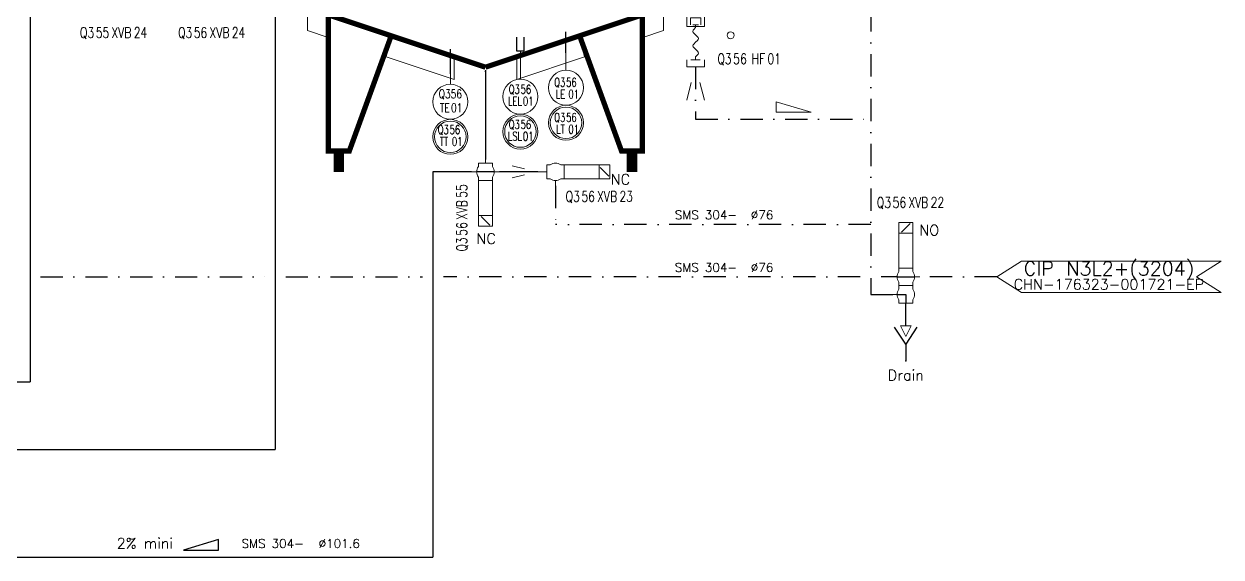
# Model space of a CAD drawing. Header units: inches. Extents: x 14952 to 16573, y 22099 to 23546.
# Drawn here: x 16231.4 to 16573.2, y 22999.9 to 23152.1 of the extents above; entities that cross this region are included whole.
import ezdxf
from ezdxf.enums import TextEntityAlignment as Align

# ---------------------------------------------------------------- set-up
doc = ezdxf.new("R2010")
doc.units = ezdxf.units.IN
doc.header["$MEASUREMENT"] = 0
doc.linetypes.add('DASHDOT2', pattern=[12.7, 6.35, -3.175, 0, -3.175])
for name, color, linetype, lineweight in [('19 Pipe Process', 30, 'Continuous', 30), ('31 Equipment', 7, 'Continuous', 9), ('33 Instruments Labels', 7, 'Continuous', 9)]:
    doc.layers.add(name, color=color, linetype=linetype, lineweight=lineweight)
for name, color, linetype in [('CUVERIE', 7, 'Continuous'), ('MATERIEL-DIVERS', 7, 'Continuous'), ('POMPES-PROCESS', 7, 'Continuous'), ('REPERES', 7, 'Continuous'), ('techn-data', 7, 'Continuous'), ('TEXTES', 7, 'Continuous'), ('TUYAUTERIE-EGOUT', 32, 'Continuous'), ('TUYAUTERIE-NEP', 4, 'DASHDOT2'), ('TXT_FR', 7, 'Continuous'), ('VANNES', 7, 'Continuous')]:
    doc.layers.add(name, color=color, linetype=linetype)
doc.layers.get('REPERES').off()
doc.styles.add('ROMANS', font='ROMANS.SHX')
doc.styles.add('USER1', font='TXT.SHX', dxfattribs={"bigfont": 'gbcbig.shx'})

# ---------------------------------------------------------------- blocks, each defined once
blk = doc.blocks.new('EGOUT')
at = {"color": 7}
for p, q in [((-3.2, 9.61), (0, 4.81)), ((0, 4.81), (3.2, 9.61)), ((0, 4.81), (0, 0))]:
    blk.add_line(p, q, dxfattribs=at)
at = {"color": 7, "extrusion": (0, -1, 0)}
blk.add_point((0, 0), dxfattribs=at)
at = {"layer": 'POMPES-PROCESS', "style": 'ROMANS'}
blk.add_attdef('EGOUT', text='', height=3, dxfattribs=at).set_placement((0, -4), align=Align.MIDDLE)
blk = doc.blocks.new('APV-VLV-SSEAT-SW44-4')
at = {"layer": '31 Equipment', "ltscale": 38}
for p, q in [((1.25, 20.25), (-1.25, 17.75)), ((-2, 7.5), (-2, 6.5)), ((2, 7.5), (2, 6.5)), ((-4, 5), (-2.5, 5)), ((-2, 2.5), (-2, 3.5)), ((2, 2.5), (2, 3.5)), ((-2.5, 0), (-4, 0)), ((-2, 2.5), (2, 2.5)), ((-2, 2.5), (-2, 1.5)), ((2, 2.5), (2, 1.5)), ((-2, -1.5), (-2, -2.5)), ((-2, -2.5), (2, -2.5)), ((0, -2.5), (0, -5)), ((2, -1.5), (2, -2.5))]:
    blk.add_line(p, q, dxfattribs=at)
at = {"layer": '31 Equipment', "lineweight": 30}
for p, q in [((-2.5, 5), (2.5, 5)), ((-2.5, 0), (0, 0)), ((0, 0), (0, -2.5))]:
    blk.add_line(p, q, dxfattribs=at)
at = {"layer": '31 Equipment'}
blk.add_line((2.5, 5), (4, 5), dxfattribs=at)
at = {"layer": '31 Equipment', "ltscale": 38}
for points in [[(-2, 17.5), (2, 17.5), (2, 20.5), (-2, 20.5)], [(-2, 7.5), (2, 7.5), (2, 17.5), (-2, 17.5)]]:
    blk.add_lwpolyline(points, close=True, dxfattribs=at)
for centre, start, end in [((0, 5), 143.1301, 216.8699), ((0, 5), 323.1301, 36.8699), ((0, 0), 143.1301, 216.8699), ((0, 0), 323.1301, 36.8699)]:
    blk.add_arc(centre, 2.5, start, end, dxfattribs=at)
blk = doc.blocks.new('APV-SIGN-ARW-FLOW-1')
at = {"layer": '31 Equipment'}
for p, q in [((-1.5, -1.5), (-1.5, 1.5)), ((-1.5, 1.5), (1.5, 0)), ((1.5, 0), (-1.5, -1.5))]:
    blk.add_line(p, q, dxfattribs=at)
blk = doc.blocks.new('PENTE-G')
at = {"layer": 'MATERIEL-DIVERS'}
blk.add_lwpolyline([(-5, 2), (5, 2), (5, 5), (-5, 2)], dxfattribs=at)
blk = doc.blocks.new('APV-TNK-GEN-11')
at = {"layer": '31 Equipment', "color": 7}
for points, const_width in [([(-14.94, 21.58), (-21.58, 3.32), (-24.9, 3.32), (-24.9, 83), (0, 91.3), (24.9, 83), (24.9, 3.32), (21.58, 3.32), (14.94, 21.58)], 0.83), ([(-24.9, 24.9), (0, 16.6)], 0.83), ([(24.9, 24.9), (0, 16.6)], 0.83), ([(-23.24, 3.32), (-23.24, 0)], 1.66), ([(23.24, 3.32), (23.24, 0)], 1.66)]:
    blk.add_lwpolyline(points, dxfattribs=dict(at, const_width=const_width))
at = {"layer": '31 Equipment', "ltscale": 38}
blk.add_point((0, 16), dxfattribs=at)
blk = doc.blocks.new('APV-TNK-INSULAT-12')
at = {"layer": '31 Equipment', "color": 7}
for p, q in [((-24.95, 67), (-28.22, 67)), ((-28.22, 67), (-28.22, 6.51)), ((24.95, 67), (28.22, 67)), ((28.22, 67), (28.22, 6.51)), ((-28.22, 6.51), (-24.95, 5.42)), ((28.22, 6.51), (24.95, 5.42)), ((-15.74, 2.35), (-4.98, -1.24)), ((-4.98, -1.24), (-4.98, 2.26)), ((15.74, 2.35), (4.98, -1.24)), ((4.98, -1.24), (4.98, 2.26))]:
    blk.add_line(p, q, dxfattribs=at)
at = {"layer": '31 Equipment'}
for p, q in [((-24.95, 5.42), (-24.95, 67)), ((24.95, 5.42), (24.95, 67)), ((-15.74, 2.35), (-14.94, 5.58)), ((-14.94, 5.58), (-4.98, 2.26)), ((14.94, 5.58), (4.98, 2.26)), ((15.74, 2.35), (14.94, 5.58))]:
    blk.add_line(p, q, dxfattribs=at)
at = {"layer": '31 Equipment', "ltscale": 38}
blk.add_point((0, 0), dxfattribs=at)
blk = doc.blocks.new('APV-INS-M-L-LE2')
at = {"layer": '31 Equipment', "color": 7}
blk.add_line((5, 0), (13, 0), dxfattribs=at)
at = {"layer": '31 Equipment', "lineweight": 25}
blk.add_lwpolyline([(17, 1), (13, 1), (13, 0), (13, -1), (17, -1)], dxfattribs=at)
at = {"layer": '31 Equipment', "color": 7}
blk.add_circle((0, 0), 5, dxfattribs=at)
at = {"layer": '33 Instruments Labels', "style": 'ROMANS', "width": 0.8}
blk.add_attdef('LE?', text='', height=3, dxfattribs=at).set_placement((0, 0), align=Align.MIDDLE)
blk = doc.blocks.new('APV-INS-F-L-LS')
at = {"layer": '31 Equipment'}
for radius in [5, 4.5]:
    blk.add_circle((0, 0), radius, dxfattribs=at)
at = {"layer": '33 Instruments Labels', "style": 'ROMANS', "width": 0.8}
blk.add_attdef('LS?', text='', height=3, dxfattribs=at).set_placement((0, 0), align=Align.MIDDLE)
blk = doc.blocks.new('APV-INS-M-L-TE')
at = {"layer": '31 Equipment', "color": 7}
blk.add_line((0, -5), (0, -10), dxfattribs=at)
blk.add_circle((0, 0), 5, dxfattribs=at)
at = {"layer": '33 Instruments Labels', "style": 'ROMANS', "width": 0.8, "flags": 8}
blk.add_attdef('TE', text='', height=3, dxfattribs=at).set_placement((0, 0), align=Align.MIDDLE)
blk = doc.blocks.new('APV-INS-F-L-TT')
at = {"layer": '31 Equipment'}
for radius in [5, 4.5]:
    blk.add_circle((0, 0), radius, dxfattribs=at)
blk = doc.blocks.new('APV-FTG-CONX-QUICK-1')
at = {"layer": '31 Equipment'}
for p, q in [((-0.5, 2.5), (2.5, 2.5)), ((-0.5, -2.5), (-0.5, 2.5)), ((0, 1.5), (2, 1.5)), ((0, 0.83), (0, -0.83)), ((2, 1.5), (2, -1.5)), ((2.5, 2.5), (2.5, -2.5)), ((2.5, -2.5), (-0.5, -2.5)), ((0, -0.83), (0, -0.83)), ((2, -1.5), (0, -1.5))]:
    blk.add_line(p, q, dxfattribs=at)
blk = doc.blocks.new('APV-FTG-CONX-HOSE-1')
at = {"layer": '31 Equipment'}
for p, q in [((-4.17, 0), (-5, 0)), ((4.17, 0), (5, 0))]:
    blk.add_line(p, q, dxfattribs=at)
for points in [[(-4.17, 0), (-3.63, 0.5), (-3.42, 0.71), (-3.13, 0.79), (-2.83, 0.71), (-2.58, 0.5), (-1.54, -0.5), (-1.33, -0.71), (-1.04, -0.79), (-0.75, -0.71), (-0.5, -0.5), (0, 0)], [(0, 0), (0.54, 0.5), (0.75, 0.71), (1.04, 0.79), (1.33, 0.71), (1.58, 0.5), (2.62, -0.5), (2.83, -0.71), (3.12, -0.79), (3.42, -0.71), (3.67, -0.5), (4.17, 0)]]:
    blk.add_lwpolyline(points, dxfattribs=at)
blk = doc.blocks.new('APV-FTG-CONX-SCREWED-1')
at = {"layer": '31 Equipment'}
for p, q in [((0, 2.5), (2, 2.5)), ((0, 1.33), (0, -1.33)), ((2, 2.5), (2, -2.5)), ((0, -1.33), (0, -1.33)), ((2, -2.5), (0, -2.5))]:
    blk.add_line(p, q, dxfattribs=at)
blk = doc.blocks.new('APV-FCE-GEN-REDCON-1')
at = {"layer": '31 Equipment', "color": 7}
for p, q in [((-2.5, 2.5), (2.5, 1.25)), ((2.5, 1.25), (2.5, 1.25)), ((2.5, -1.25), (-2.5, -2.5))]:
    blk.add_line(p, q, dxfattribs=at)
blk = doc.blocks.new('APV-SIGN-FLOW-SLOPE-1')
at = {"layer": '31 Equipment'}
blk.add_lwpolyline([(-5, 2), (5, 2), (5, 5), (-5, 2)], dxfattribs=at)
at = {"layer": '31 Equipment', "style": 'ROMANS'}
blk.add_attdef('%', text='', height=2, rotation=16.6992, dxfattribs=at).set_placement((-0.64, 4.87), align=Align.MIDDLE)
blk = doc.blocks.new('APV-INS-POS-GEN-1')
at = {"layer": '31 Equipment', "color": 5}
blk.add_circle((0, 0), 1, dxfattribs=at)
blk = doc.blocks.new('APV-VLV-SSEAT-SW42-3')
at = {"layer": '31 Equipment', "ltscale": 38}
for p, q in [((1.25, 15.25), (-1.25, 12.75)), ((-2, 2.5), (-2, 1.5)), ((2, 2.5), (2, 1.5)), ((-2, -2.5), (-2, -1.5)), ((2, -2.5), (-2, -2.5)), ((-2, -2.5), (2, -2.5)), ((0, -2.5), (0, -5)), ((2, -2.5), (2, -1.5))]:
    blk.add_line(p, q, dxfattribs=at)
at = {"layer": '31 Equipment'}
for p, q in [((-4, 0), (-2.5, 0)), ((2.5, 0), (4, 0))]:
    blk.add_line(p, q, dxfattribs=at)
at = {"layer": '31 Equipment', "lineweight": 30}
blk.add_line((2.5, 0), (-2.5, 0), dxfattribs=at)
at = {"layer": '31 Equipment', "ltscale": 38}
for points in [[(-2, 12.5), (2, 12.5), (2, 15.5), (-2, 15.5)], [(-2, 2.5), (2, 2.5), (2, 12.5), (-2, 12.5)]]:
    blk.add_lwpolyline(points, close=True, dxfattribs=at)
for start, end in [(143.1301, 216.8699), (323.1301, 36.8699)]:
    blk.add_arc((0, 0), 2.5, start, end, dxfattribs=at)
blk = doc.blocks.new('APV-VLV-SSEAT-SW41-3')
at = {"layer": '31 Equipment', "ltscale": 38}
for p, q in [((1.25, 15.25), (-1.25, 12.75)), ((-2, 2.5), (-2, 1.5)), ((2, 2.5), (2, 1.5)), ((2.5, 0), (4, 0)), ((-2, -2.5), (-2, -1.5)), ((2, -2.5), (-2, -2.5)), ((-2, -2.5), (2, -2.5)), ((0, -2.5), (0, -5)), ((2, -2.5), (2, -1.5))]:
    blk.add_line(p, q, dxfattribs=at)
for points in [[(-2, 12.5), (2, 12.5), (2, 15.5), (-2, 15.5)], [(-2, 2.5), (2, 2.5), (2, 12.5), (-2, 12.5)]]:
    blk.add_lwpolyline(points, close=True, dxfattribs=at)
for start, end in [(143.1301, 216.8699), (323.1301, 36.8699)]:
    blk.add_arc((0, 0), 2.5, start, end, dxfattribs=at)
blk = doc.blocks.new('APV-INS-M-L-LE1')
at = {"layer": '31 Equipment', "color": 7}
blk.add_line((0, -5), (0, -10), dxfattribs=at)
blk.add_circle((0, 0), 5, dxfattribs=at)
blk = doc.blocks.new('APV-INS-F-L-LT')
at = {"layer": '31 Equipment'}
for radius in [5, 4.5]:
    blk.add_circle((0, 0), radius, dxfattribs=at)
blk = doc.blocks.new('REPNORM1')
at = {"layer": 'TEXTES', "style": 'ROMANS', "width": 0.75}
for tag, p in [('ZONE', (-9.75, -1.25)), ('SOUSZONE', (-5.25, -1.25)), ('ELEMENT', (-0.75, -1.25)), ('NUM', (5.59, -1.22))]:
    blk.add_attdef(tag, p, '', height=3, dxfattribs=at)
blk = doc.blocks.new('REPINS2')
at = {"layer": 'TEXTES', "style": 'ROMANS', "width": 0.7}
for tag, p in [('ZONE', (-3.35, 0.8)), ('SOUSZONE', (0.05, 0.8)), ('NUM', (0.7, -2.6))]:
    blk.add_attdef(tag, p, '', height=2.5, dxfattribs=at)
blk.add_attdef('ELEMENT', text='', height=2.5, dxfattribs=at).set_placement((-1.56, -2.59), align=Align.CENTER)
blk = doc.blocks.new('REPINS')
at = {"layer": 'TEXTES', "style": 'ROMANS', "width": 0.75}
for tag, p in [('ZONE', (-3.3, 1)), ('SOUSZONE', (0.1, 1)), ('NUM', (0.2, -3))]:
    blk.add_attdef(tag, p, '', height=2.5, dxfattribs=at)
blk.add_attdef('ELEMENT', text='', height=2.5, dxfattribs=at).set_placement((-0.2, -3), align=Align.RIGHT)
blk = doc.blocks.new('REPNORM')
at = {"layer": 'TEXTES', "style": 'ROMANS', "width": 0.75}
for tag, p in [('ZONE', (-9.75, -1.25)), ('SOUSZONE', (-5.25, -1.25)), ('ELEMENT', (0, -1.25)), ('NUM', (4.5, -1.25))]:
    blk.add_attdef(tag, p, '', height=3, dxfattribs=at)
blk = doc.blocks.new('APV-SIGN-ARW-DWG-1')
at = {"layer": '31 Equipment'}
for p, q in [((-32, 4.49), (25, 4.49)), ((-32, 4.49), (-25, 0)), ((25, 4.49), (32, 0)), ((-25, 0), (-32, -4.49)), ((32, 0), (25, -4.49)), ((-32, -4.49), (25, -4.49))]:
    blk.add_line(p, q, dxfattribs=at)
at = {"layer": '31 Equipment', "style": 'ROMANS', "width": 0.8}
for tag, p in [('TEXT1', (0, 0.37)), ('TEXT2', (0, -3.63))]:
    blk.add_attdef(tag, text='', height=3, dxfattribs=at).set_placement(p, align=Align.CENTER)

msp = doc.modelspace()

# ---------------------------------------------------------------- linework, layer by layer
at = {"layer": '19 Pipe Process'}
for p, q in [((16233.15, 23169.91), (16233.15, 23049.91)), ((16303.15, 23169.91), (16303.15, 23030.63)), ((16363.15, 23138.91), (16363.15, 23113.41)), ((16348.15, 23109.91), (16348.15, 22999.91)), ((16359.15, 23109.91), (16348.15, 23109.91)), ((16378.15, 23109.91), (16367.15, 23109.91)), ((16192.04, 23049.91), (16233.15, 23049.91)), ((16192.04, 23030.63), (16303.15, 23030.63)), ((16148.15, 22999.91), (16348.15, 22999.91))]:
    msp.add_line(p, q, dxfattribs=at)
at = {"layer": 'CUVERIE'}
for p, q in [((16386.15, 23143.91), (16386.15, 23149.91)), ((16353.15, 23137.91), (16353.15, 23144.91))]:
    msp.add_line(p, q, dxfattribs=at)
at = {"layer": 'TUYAUTERIE-EGOUT'}
msp.add_line((16483.15, 23065.91), (16483.15, 23072.41), dxfattribs=at)
at = {"layer": 'TUYAUTERIE-NEP'}
for p, q in [((16473.15, 23309.91), (16473.15, 23074.91)), ((16423.15, 23139.91), (16423.15, 23124.91)), ((16423.15, 23124.91), (16473.15, 23124.91)), ((16383.15, 23105.91), (16383.15, 23094.91)), ((16473.15, 23094.91), (16383.15, 23094.91)), ((16236.15, 23079.91), (16300.15, 23079.91)), ((16306.15, 23079.91), (16345.15, 23079.91)), ((16470.15, 23079.91), (16351.15, 23079.91)), ((16480.65, 23079.91), (16476.15, 23079.91)), ((16509.15, 23079.91), (16487.15, 23079.91)), ((16473.15, 23074.91), (16480.15, 23074.91))]:
    msp.add_line(p, q, dxfattribs=at)

# ---------------------------------------------------------------- block references
at = {"layer": '33 Instruments Labels', "xscale": -1}
for name, p in [('APV-INS-POS-GEN-1', (16433.15, 23148.91)), ('APV-INS-F-L-TT', (16353.15, 23119.91))]:
    msp.add_blockref(name, p, dxfattribs=at)
for name, p, rotation in [('APV-INS-M-L-LE2', (16373.15, 23131.41), 270), ('APV-INS-M-L-TE', (16353.15, 23129.91), 180), ('APV-INS-F-L-LS', (16373.15, 23121.41), 90)]:
    msp.add_blockref(name, p, dxfattribs=dict(at, rotation=rotation))
at = {"layer": '33 Instruments Labels', "rotation": 180}
msp.add_blockref('APV-INS-M-L-LE1', (16386.15, 23133.91), dxfattribs=at)
at = {"layer": '33 Instruments Labels'}
msp.add_blockref('APV-INS-F-L-LT', (16386.15, 23123.91), dxfattribs=at)
at = {"layer": 'CUVERIE', "xscale": -1.8, "yscale": 1.8, "zscale": 1.8}
for name, p in [('APV-TNK-GEN-11', (16363.15, 23109.91)), ('APV-TNK-INSULAT-12', (16363.15, 23138.55))]:
    msp.add_blockref(name, p, dxfattribs=at)
at = {"layer": 'MATERIEL-DIVERS', "xscale": -1}
for name, p, rotation in [('APV-FTG-CONX-QUICK-1', (16423.15, 23151.91), 270), ('APV-FTG-CONX-HOSE-1', (16423.15, 23146.91), 270), ('APV-FTG-CONX-SCREWED-1', (16423.15, 23141.91), 90), ('APV-FCE-GEN-REDCON-1', (16423.15, 23132.91), 270), ('APV-SIGN-ARW-FLOW-1', (16483.15, 23064.41), 90)]:
    msp.add_blockref(name, p, dxfattribs=dict(at, rotation=rotation))
msp.add_blockref('APV-SIGN-FLOW-SLOPE-1', (16451.15, 23124.91), dxfattribs=at)
at = {"layer": 'MATERIEL-DIVERS', "xscale": 0.7, "yscale": 0.7, "zscale": 0.7}
msp.add_blockref('APV-FCE-GEN-REDCON-1', (16372.54, 23109.91), dxfattribs=at)
at = {"layer": 'MATERIEL-DIVERS'}
ref = msp.add_blockref('APV-SIGN-ARW-DWG-1', (16541.15, 23079.91), dxfattribs=dict(at, xscale=-1))
ref.add_attrib('TEXT1', 'CIP N3L2+(3204)', dxfattribs={"layer": '31 Equipment', "height": 4, "style": 'USER1'}).set_placement((16541.15, 23080.28), align=Align.CENTER)
ref.add_attrib('TEXT2', 'CHN-176323-001721-EP', dxfattribs={"layer": '31 Equipment', "height": 3, "style": 'USER1'}).set_placement((16541.15, 23076.28), align=Align.CENTER)
ref = msp.add_blockref('EGOUT', (16483.15, 23055.91), dxfattribs=dict(at, xscale=-1))
ref.add_attrib('EGOUT', 'Drain', dxfattribs={"layer": 'POMPES-PROCESS', "height": 3, "style": 'ROMANS'}).set_placement((16483.15, 23051.91), align=Align.MIDDLE)
msp.add_blockref('PENTE-G', (16281.93, 22999.91), dxfattribs=at)
at = {"layer": 'REPERES'}
for name, p, values in [('REPNORM1', (16257.15, 23149.41), {'ZONE': 'Q3', 'SOUSZONE': '55', 'ELEMENT': 'XVB', 'NUM': '24'}), ('REPNORM1', (16285.15, 23149.41), {'ZONE': 'Q3', 'SOUSZONE': '56', 'ELEMENT': 'XVB', 'NUM': '24'}), ('REPNORM', (16439.15, 23141.91), {'ZONE': 'Q3', 'SOUSZONE': '56', 'ELEMENT': 'HF', 'NUM': '01'}), ('REPINS2', (16386.15, 23133.41), {'ZONE': 'Q3', 'SOUSZONE': '56', 'NUM': '01', 'ELEMENT': 'LE'}), ('REPINS', (16353.15, 23129.91), {'ZONE': 'Q3', 'SOUSZONE': '56', 'ELEMENT': 'TE', 'NUM': '01'}), ('REPINS2', (16373.15, 23131.41), {'ZONE': 'Q3', 'SOUSZONE': '56', 'NUM': '01', 'ELEMENT': 'LEL'}), ('REPINS2', (16386.15, 23123.41), {'ZONE': 'Q3', 'SOUSZONE': '56', 'NUM': '01', 'ELEMENT': 'LT'}), ('REPINS2', (16352.89, 23119.91), {'ZONE': 'Q3', 'SOUSZONE': '56', 'NUM': '01', 'ELEMENT': 'TT'}), ('REPINS2', (16373.15, 23121.41), {'ZONE': 'Q3', 'SOUSZONE': '56', 'NUM': '01', 'ELEMENT': 'LSL'}), ('REPNORM1', (16395.8, 23102.62), {'ZONE': 'Q3', 'SOUSZONE': '56', 'ELEMENT': 'XVB', 'NUM': '23'}), ('REPNORM1', (16484.65, 23100.91), {'ZONE': 'Q3', 'SOUSZONE': '56', 'ELEMENT': 'XVB', 'NUM': '22'})]:
    msp.add_blockref(name, p, dxfattribs=at).add_auto_attribs(values)
ref = msp.add_blockref('REPNORM1', (16356.15, 23096.91), dxfattribs=dict(at, xscale=-1, rotation=270))
ref.add_attrib('ZONE', 'Q3', (16357.9, 23087.16), dxfattribs={"layer": 'TEXTES', "height": 3, "rotation": 90, "style": 'ROMANS', "width": 0.75})
ref.add_attrib('SOUSZONE', '56', (16357.9, 23091.66), dxfattribs={"layer": 'TEXTES', "height": 3, "rotation": 90, "style": 'ROMANS', "width": 0.75})
ref.add_attrib('ELEMENT', 'XVB', (16357.9, 23096.17), dxfattribs={"layer": 'TEXTES', "height": 3, "rotation": 90, "style": 'ROMANS', "width": 0.75})
ref.add_attrib('NUM', '55', (16357.92, 23102.5), dxfattribs={"layer": 'TEXTES', "height": 3, "rotation": 90, "style": 'ROMANS', "width": 0.75})
at = {"layer": 'VANNES', "xscale": -1, "rotation": 180}
msp.add_blockref('APV-VLV-SSEAT-SW42-3', (16363.15, 23109.91), dxfattribs=at)
at = {"layer": 'VANNES', "rotation": 270}
msp.add_blockref('APV-VLV-SSEAT-SW41-3', (16383.15, 23109.91), dxfattribs=at)
at = {"layer": 'VANNES'}
msp.add_blockref('APV-VLV-SSEAT-SW44-4', (16483.15, 23074.91), dxfattribs=at)

# ---------------------------------------------------------------- texts
at = {"layer": 'techn-data', "style": 'ROMANS'}
for s, p in [('SMS 304-', (16426.12, 23097.62)), ('%%C76', (16442.12, 23097.62)), ('SMS 304-', (16426.12, 23082.62)), ('%%C76', (16442.12, 23082.62)), ('SMS 304-', (16302.43, 23003.76)), ('%%C101.6', (16321.43, 23003.76))]:
    msp.add_text(s, height=2.5, dxfattribs=at).set_placement(p, align=Align.MIDDLE_CENTER)
at = {"layer": 'TEXTES', "style": 'ROMANS'}
for s, p in [('NC', (16398.93, 23106.26)), ('NO', (16487.03, 23091.77)), ('NC', (16360.61, 23089.32))]:
    msp.add_text(s, height=3, dxfattribs=at).set_placement(p)
at = {"layer": 'TXT_FR', "style": 'ROMANS'}
msp.add_text('2% mini', height=3, dxfattribs=at).set_placement((16265.93, 23003.91), align=Align.MIDDLE)

doc.saveas('drawing.dxf')
